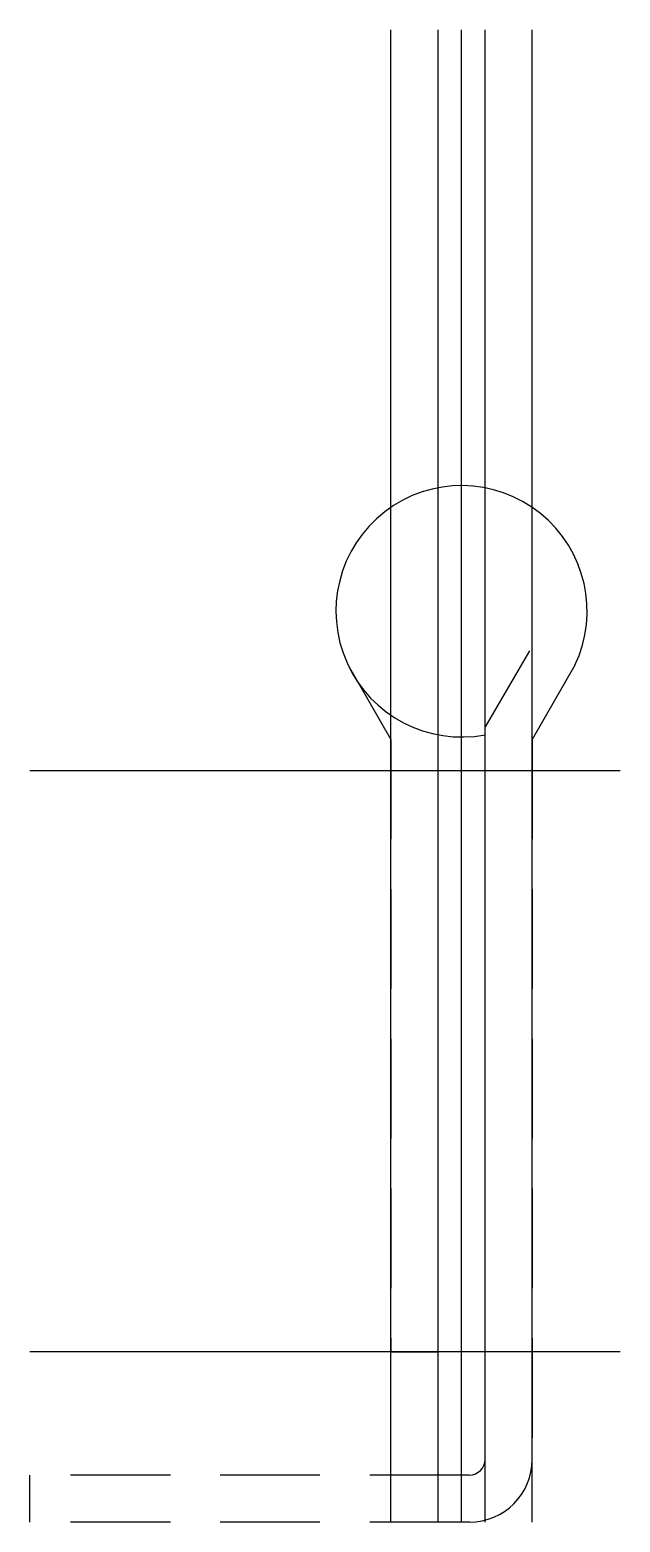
# Model space of a CAD drawing. Extents: x -27.5 to 10.1, y -47.8 to 47.1.
import ezdxf

# ---------------------------------------------------------------- set-up
doc = ezdxf.new("R2010")
doc.units = 0
doc.linetypes.add('HIDDEN', pattern=[9.525, 6.35, -3.175])
doc.layers.get('0').update_dxf_attribs({"linetype": 'CONTINUOUS'})

msp = doc.modelspace()

# ---------------------------------------------------------------- linework, layer by layer
at = {"linetype": 'CONTINUOUS'}
for p, q in [((-4.5, -47.84), (-4.5, 47.13)), ((-1.5, -47.84), (-1.5, 47.13)), ((0, -47.84), (0, 47.13)), ((1.5, -47.84), (1.5, 47.13)), ((4.5, -47.84), (4.5, 47.13)), ((4.32, 7.61), (1.5, 2.78)), ((-7.22, 6.69), (-4.5, 1.97)), ((7.22, 6.69), (4.5, 1.97)), ((-27.5, 0), (10.1, 0)), ((10.1, -37), (-27.5, -37))]:
    msp.add_line(p, q, dxfattribs=at)
at = {"linetype": 'HIDDEN'}
for p, q in [((-4.5, 1.97), (-4.5, -37)), ((-1.5, -37), (-1.5, 2.27)), ((1.5, -43.84), (1.5, 2.78)), ((4.5, 1.97), (4.5, -43.84)), ((-4.5, -37), (-1.5, -37)), ((0.5, -44.84), (-27.5, -44.84)), ((-27.5, -47.84), (-27.5, -44.84)), ((0.5, -47.84), (-27.5, -47.84))]:
    msp.add_line(p, q, dxfattribs=at)
at = {"linetype": 'CONTINUOUS'}
for centre, radius, start, end in [((-0.004, 10.127), 8, 334.55326, 280.83522), ((0.5, -43.84), 4, 270, 0), ((0.5, -43.84), 1, 270, 0)]:
    msp.add_arc(centre, radius, start, end, dxfattribs=at)

doc.saveas('drawing.dxf')
